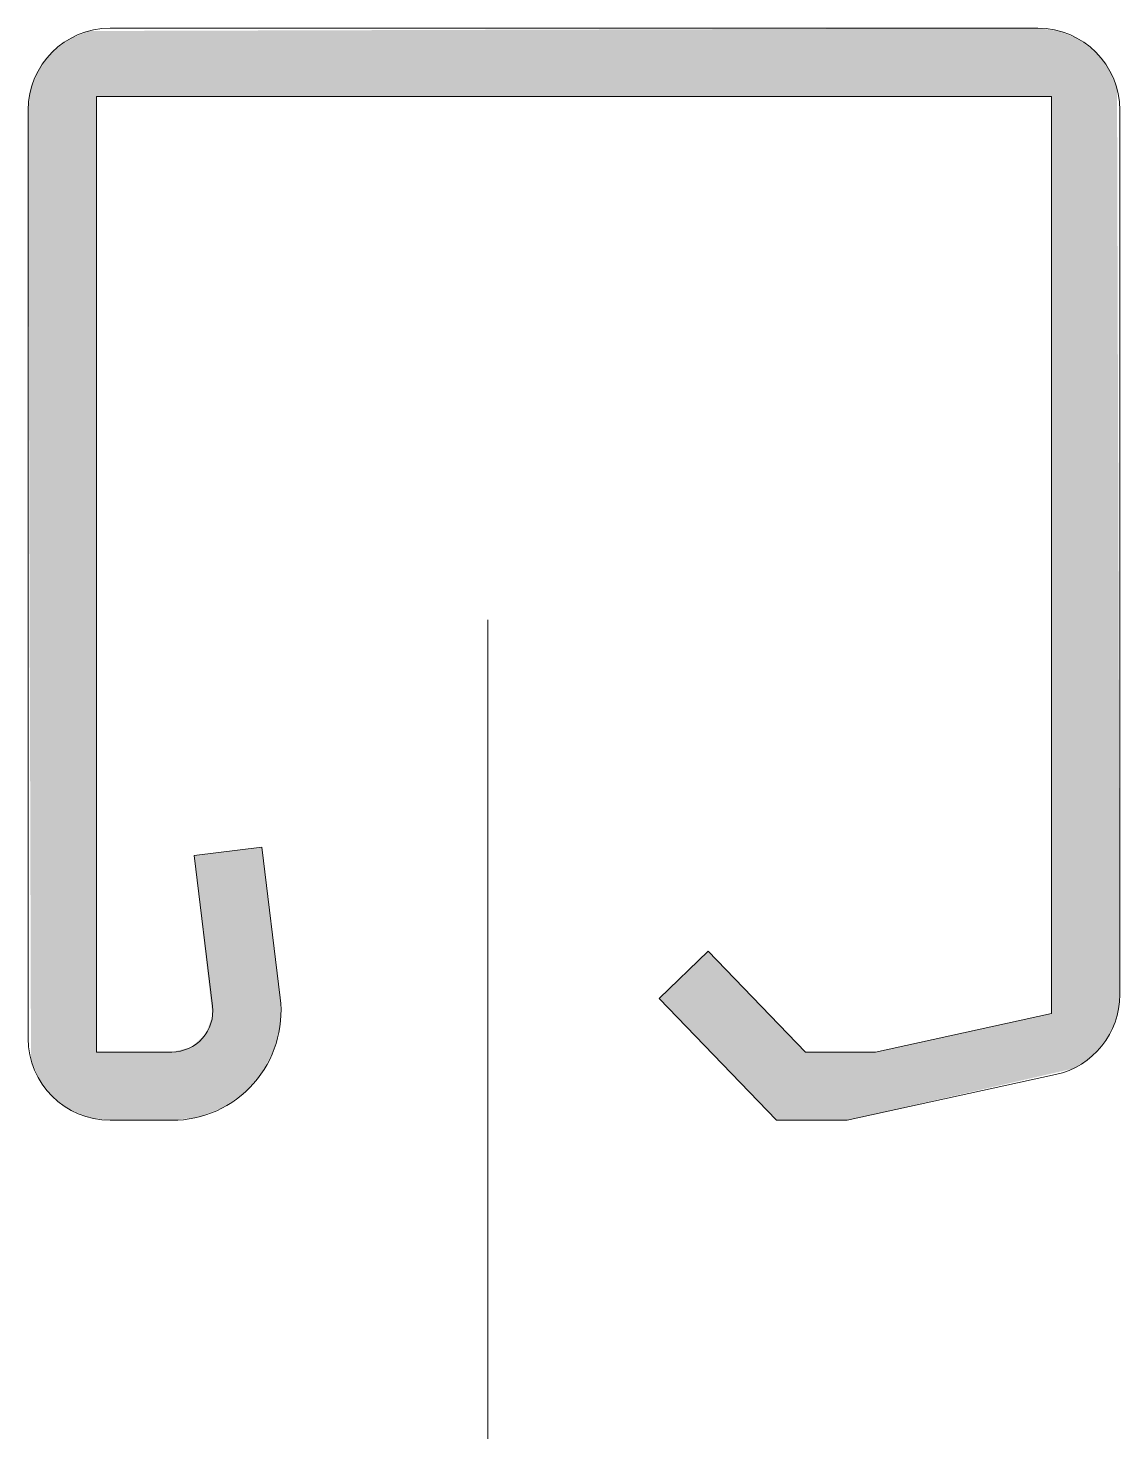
# Model space of a CAD drawing. Header units: metres. Extents: x 0 to 20, y -5.8 to 20.
import ezdxf

# ---------------------------------------------------------------- set-up
doc = ezdxf.new("R2010")
doc.units = ezdxf.units.M
doc.layers.add('A-DETL-GENF', color=92, linetype='Continuous', lineweight=18)

# ---------------------------------------------------------------- blocks, each defined once
blk = doc.blocks.new('32 stalen glaslat Jansen 402 - breed 20mm-2406146-00_0 Basismaterialen')
at = {"layer": 'A-DETL-GENF'}
blk.add_hatch(color=256, dxfattribs=at).paths.add_polyline_path([(2.632, 0), (3.111, 0.058), (3.562, 0.229), (3.959, 0.504), (4.279, 0.865), (4.503, 1.293), (4.618, 1.761), (4.617, 2.244), (4.279, 5), (3.038, 4.848), (3.377, 1.91), (3.25, 1.574), (2.981, 1.336), (2.632, 1.25), (1.25, 1.25), (1.25, 18.75), (18.75, 18.75), (18.75, 1.958), (15.522, 1.25), (14.244, 1.25), (12.457, 3.1), (11.558, 2.232), (13.713, 0), (15.004, 0), (19.141, 0.946), (19.429, 1.124), (19.669, 1.362), (19.85, 1.648), (19.962, 1.967), (20, 2.302), (19.949, 18.888), (19.799, 19.25), (19.561, 19.561), (19.25, 19.799), (18.888, 19.949), (18.5, 20), (1.112, 19.949), (0.75, 19.799), (0.439, 19.561), (0.201, 19.25), (0.051, 18.888), (0, 18.5), (0.051, 1.112), (0.201, 0.75), (0.439, 0.439), (0.75, 0.201), (1.112, 0.051), (1.5, 0)])
for p, q in [((18.5, 20), (1.5, 20)), ((1.25, 1.25), (1.25, 18.75)), ((1.25, 18.75), (18.75, 18.75)), ((18.75, 18.75), (18.75, 1.958)), ((0, 18.5), (0, 1.5)), ((20, 2.302), (20, 18.5)), ((8.424, -5.833), (8.424, 9.167)), ((4.279, 5), (3.038, 4.848)), ((4.617, 2.244), (4.279, 5)), ((3.038, 4.848), (3.377, 2.091)), ((12.457, 3.1), (11.558, 2.232)), ((14.244, 1.25), (12.457, 3.1)), ((11.558, 2.232), (13.713, 0)), ((18.75, 1.958), (15.522, 1.25)), ((2.632, 1.25), (1.25, 1.25)), ((15.522, 1.25), (14.244, 1.25)), ((15.004, 0), (18.821, 0.837)), ((1.5, 0), (2.632, 0)), ((13.713, 0), (15.004, 0))]:
    blk.add_line(p, q, dxfattribs=at)
for centre, radius, start, end in [((1.5, 18.5), 1.5, 90, 180), ((18.5, 18.5), 1.5, 0, 90), ((2.632, 2), 2, 270, 7), ((2.632, 2), 0.75, 270, 7), ((18.5, 2.302), 1.5, 282.3708, 0), ((1.5, 1.5), 1.5, 180, 270)]:
    blk.add_arc(centre, radius, start, end, dxfattribs=at)

msp = doc.modelspace()

# ---------------------------------------------------------------- block references
msp.add_blockref('32 stalen glaslat Jansen 402 - breed 20mm-2406146-00_0 Basismaterialen', (0, 0))

doc.saveas('drawing.dxf')
